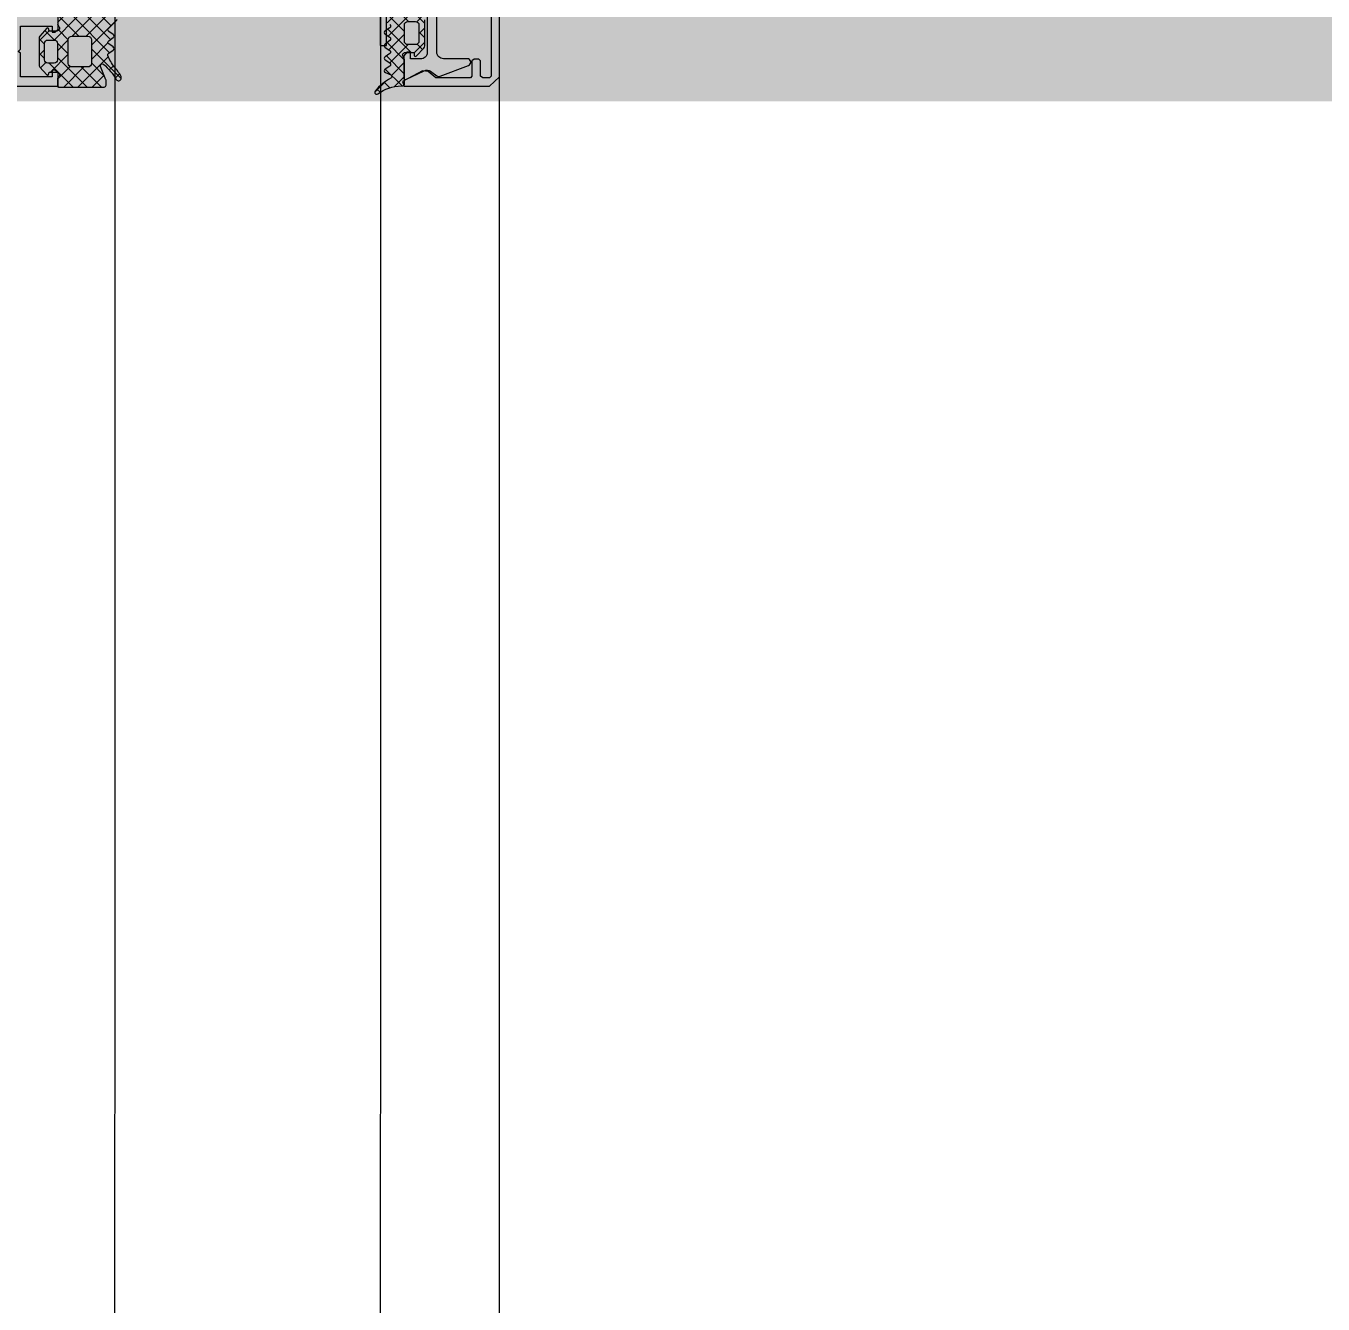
# Model space of a CAD drawing. Header units: millimetres. Extents: x 0 to 168960, y -92093 to 443706.
# Drawn here: x 31112 to 31317.3, y 113056.6 to 113259 of the extents above; entities that cross this region are included whole.
import ezdxf
from ezdxf.enums import TextEntityAlignment as Align

# ---------------------------------------------------------------- set-up
doc = ezdxf.new("R2018")
doc.units = ezdxf.units.MM
for name, color, linetype, lineweight in [('_0', 7, 'Continuous', 15), ('АР_Названия помещений', 124, 'Continuous', 5), ('АР_Номер помещения', 1, 'Continuous', 25), ('АР_Помещения_площадь', 19, 'Continuous', 9)]:
    doc.layers.add(name, color=color, linetype=linetype, lineweight=lineweight)
doc.styles.add('ISOCPEUR', font='isocpeur.ttf', dxfattribs={"height": 174.9999999999999})
doc.styles.get("Standard").update_dxf_attribs({"font": 'arial.ttf'})

# ---------------------------------------------------------------- blocks, each defined once
blk = doc.blocks.new('*U291')
at = {"color": 8, "style": 'ISOCPEUR', "width": 0.7, "flags": 1}
blk.add_attdef('КАТЕГОРИЯ', (-499.1655280450395, -2092.186355050572), '', height=250, dxfattribs=at)
at = {"layer": 'АР_Номер помещения', "color": 8, "style": 'ISOCPEUR', "width": 0.7}
blk.add_attdef('НОМЕР_ПОМЕЩЕНИЯ', text='', height=300, dxfattribs=at).set_placement((-12939.95741051767, 2669.743314099231), align=Align.MIDDLE_CENTER)
at = {"layer": 'АР_Помещения_площадь', "color": 8, "style": 'ISOCPEUR', "width": 0.7}
blk.add_attdef('ПЛОЩАДЬ_ПОМЕЩЕНИЯ', text='', height=200, dxfattribs=at).set_placement((-4655.071252544483, 1558.158826242214), align=Align.MIDDLE_RIGHT)
at = {"layer": 'АР_Помещения_площадь', "color": 8, "lineweight": 30, "width": 0.7, "flags": 104}
blk.add_attdef('ИМЯ_ПОМЕЩЕНИЯ', text='', height=100, dxfattribs=at).set_placement((157.6277002443094, 1217.141369806137), align=Align.MIDDLE_CENTER)
blk = doc.blocks.new('*U289')
at = {"color": 8, "style": 'ISOCPEUR', "width": 0.7, "flags": 1}
blk.add_attdef('КАТЕГОРИЯ', (-499.1655280450395, -2092.186355050572), '', height=250, dxfattribs=at)
at = {"layer": 'АР_Номер помещения', "color": 8, "style": 'ISOCPEUR', "width": 0.7}
blk.add_attdef('НОМЕР_ПОМЕЩЕНИЯ', text='', height=300, dxfattribs=at).set_placement((-19098.69193011436, 1732.73114889554), align=Align.MIDDLE_CENTER)
at = {"layer": 'АР_Помещения_площадь', "color": 8, "lineweight": 30, "width": 0.7, "flags": 104}
blk.add_attdef('ИМЯ_ПОМЕЩЕНИЯ', text='', height=100, dxfattribs=at).set_placement((157.6277002443094, 1217.141369806137), align=Align.MIDDLE_CENTER)
at = {"layer": 'АР_Помещения_площадь', "color": 8, "style": 'ISOCPEUR', "width": 0.7}
blk.add_attdef('ПЛОЩАДЬ_ПОМЕЩЕНИЯ', text='', height=200, dxfattribs=at).set_placement((-16823.80577213826, 938.1588262422138), align=Align.MIDDLE_RIGHT)
blk = doc.blocks.new('*U418')
h = blk.add_hatch()
h.set_pattern_fill('ANSI37', color=8, scale=0.5)
h.set_pattern_definition([(45, (-321901.7383585442, 48226.32356034344), (-1.122532015133644, 1.122532015133644), []), (135, (-321901.7383585442, 48226.32356034344), (-1.122532015133644, -1.122532015133644), [])])
edge = h.paths.add_edge_path()
edge.add_line((400.2724346639778, -99.84644754063936), (399.3096068583735, -99.84644754063936))
edge.add_arc((399.3095575520288, -100.2730545070365), 0.4266069692464647, 89.99337787315423, 141.5327947363575)
edge.add_arc((398.641482379831, -99.74215345992505), 0.4267278803357085, 179.9968157564979, 321.52079853820345, ccw=False)
edge.add_line((398.2147545001543, -99.74212974429554), (398.2147545001543, -98.64481071631906))
edge.add_arc((398.3975862111238, -98.64475262813046), 0.1828317201972519, 89.9817963424789, 180.0182036689174, ccw=False)
edge.add_line((398.3976442992761, -98.46192091716091), (398.5195617455364, -98.46192091716091))
edge.add_arc((398.5195635273349, -98.27903148222804), 0.1828894349415545, 269.999441796433, 405.0108099441806)
edge.add_line((398.6488614855524, -98.1496847257398), (397.4296250114757, -97.05242771070641))
edge.add_arc((397.0519772186115, -97.56513761588094), 0.6367804192335655, 53.62567727297026, 90.9577144007176)
edge.add_line((397.0413337578838, -96.92844615287629), (392.8960165641228, -96.92844615287629))
edge.add_arc((392.8853731033951, -97.56513761588094), 0.6367804192335584, 89.04228559928238, 126.3743227270298)
edge.add_line((392.5077253105309, -97.05242771070641), (391.2884888364541, -98.1496847257398))
edge.add_arc((391.4177867946716, -98.27903148222804), 0.182889434941537, 134.9891900558194, 270.0005582218024)
edge.add_line((391.4177885765283, -98.46192091716091), (391.5397060226722, -98.46192091716091))
edge.add_arc((391.5397641108219, -98.644752628133), 0.1828317201997975, -0.018203668120008842, 90.01820365671921, ccw=False)
edge.add_line((391.722595821794, -98.64481071631906), (391.722595821794, -99.74212974429554))
edge.add_arc((391.2958679421193, -99.7421534599233), 0.4267278803337334, -141.520798538946, 0.003184243267412512, ccw=False)
edge.add_arc((390.6277927699391, -100.273054507008), 0.4266069692179774, 38.46720526304658, 90.00662212947245)
edge.add_line((390.6277434635748, -99.84644754063936), (389.5304864485123, -99.84644754063936))
edge.add_arc((389.5304283603044, -100.0292792516115), 0.182831720199816, 89.98179632503967, 180.0182036681199)
edge.add_line((389.3475966493323, -100.0293373397975), (389.3475966493323, -107.2227147123443))
edge.add_arc((389.6527777872431, -107.2395373358896), 0.305644446374264, 176.8448546711904, 269.9211253471018)
edge.add_line((389.6523570303879, -107.5451814926522), (390.3838617070768, -107.5451814926522))
edge.add_arc((390.383977749413, -107.2411984444053), 0.3039830703958481, 269.978127938955, 295.0451976640356)
edge.add_line((390.5126638356204, -107.5165992401629), (392.5853844454585, -106.6631151044161))
edge.add_arc((392.7142533096123, -106.9392960775972), 0.3047673113960507, -39.63000214988011, 115.01423755027, ccw=False)
edge.add_arc((385.4062379700657, -100.6399477080965), 9.952967568172939, 301.1871696064091, 319.27400317220986, ccw=False)
edge.add_arc((390.7072143791193, -109.5268345645863), 0.4002801790656331, 111.5421237797852, 188.4578762277704)
edge.add_arc((390.8632040277448, -109.3442628189211), 0.6024183835417811, 203.6278434001354, 297.8806416241385)
edge.add_arc((385.4171588582325, -100.4637240145162), 11.01872594920454, 301.3201823273193, 310.1217782709637)
edge.add_arc((396.4209850244248, -113.5664117225139), 6.091684827123468, 109.99174120322809, 129.8472067046494, ccw=False)
edge.add_arc((394.4467324053554, -108.126635651237), 0.3047655738155319, 34.33696107680669, 110.83555565203591, ccw=False)
edge.add_line((394.6983878833897, -107.9547299347572), (395.186057667849, -108.6862966243892))
edge.add_arc((395.4377119708414, -108.5143533771583), 0.3047857747384424, 214.3429114746995, 325.6570885253005)
edge.add_line((395.6893662738338, -108.6862966243892), (396.1770360582931, -107.9547299347572))
edge.add_arc((396.4286903612855, -108.1266731819954), 0.3047857747425471, 34.34291147582883, 145.6570885241712, ccw=False)
edge.add_line((396.6803446642779, -107.9547299347572), (397.1680764617239, -108.6862966243892))
edge.add_arc((397.4197307647113, -108.5143533771364), 0.3047857747466732, 214.342911478612, 325.6570885246957)
edge.add_line((397.6713850677087, -108.6862966243747), (398.159054852168, -107.9547299347427))
edge.add_arc((398.410736772606, -108.126716658428), 0.3048331054845511, 45.00817742601021, 145.6532697416113, ccw=False)
edge.add_line((398.626255562548, -107.9111363407241), (399.9348546124137, -109.242662259206))
edge.add_arc((400.1503835785538, -109.0271039407641), 0.304824742917812, 225.0039012122839, 359.97312659816)
edge.add_line((400.4552082879426, -109.0272469125078), (400.4552082879426, -100.0293373397975))
edge.add_arc((400.2723765769707, -100.0292792516116), 0.1828317201996384, 359.9817963319379, 449.9817967013159)
edge = h.paths.add_edge_path(flags=16)
edge.add_line((393.6718762073041, -97.78186827568004), (396.2466134201576, -97.78186827568004))
edge.add_arc((396.2466134201576, -98.32336567064647), 0.5414973949664272, 0, 90, ccw=False)
edge.add_line((396.788110815124, -98.32336567064647), (396.788110815124, -99.31309149055176))
edge.add_arc((396.2466134201576, -99.31309149055176), 0.5414973949664272, -90, 0, ccw=False)
edge.add_line((396.2466134201576, -99.85458888551818), (393.6718762073041, -99.85458888551818))
edge.add_arc((393.6718762073041, -99.31309149055176), 0.5414973949664272, 180, 270, ccw=False)
edge.add_line((393.1303788123377, -99.31309149055176), (393.1303788123377, -98.32336567064647))
edge.add_arc((393.6718762073041, -98.32336567064647), 0.5414973949664272, 90, 180, ccw=False)
edge = h.paths.add_edge_path(flags=16)
edge.add_line((393.0717616207156, -101.5614951440688), (396.8467280066878, -101.5614951440688))
edge.add_arc((396.8467280066878, -102.1029925390352), 0.5414973949664272, 0, 90, ccw=False)
edge.add_line((397.3882254016543, -102.1029925390352), (397.3882254016543, -104.6777071713763))
edge.add_arc((396.8467280066878, -104.6777071713763), 0.5414973949664272, -90, 0, ccw=False)
edge.add_line((396.8467280066878, -105.2192045663427), (393.0717616207156, -105.2192045663427))
edge.add_arc((393.0717616207156, -104.6777071713763), 0.5414973949664272, 180, 270, ccw=False)
edge.add_line((392.5302642257492, -104.6777071713763), (392.5302642257492, -102.1029925390352))
edge.add_arc((393.0717616207156, -102.1029925390352), 0.5414973949664272, 90, 180, ccw=False)
h = blk.add_hatch()
h.set_pattern_fill('ANSI37', color=8, scale=0.5)
h.set_pattern_definition([(45, (-321901.7383585442, 48225.68129990094), (-1.122532015133644, 1.122532015133644), []), (135, (-321901.7383585442, 48225.68129990094), (-1.122532015133644, -1.122532015133644), [])])
edge = h.paths.add_edge_path()
edge.add_line((389.5154228987129, -154.2474667584739), (389.5154228987129, -154.3695574329907))
edge.add_arc((383.4806517316109, -154.2474667584739), 6.03477116777137, 0, 37.47615232151877)
edge.add_arc((388.5117867461121, -150.390267045204), 0.3048115604497932, 51.1811218119568, 217.4761523215194)
edge.add_arc((383.6970818432918, -156.3745135141514), 7.985474883734515, 28.02003636439653, 51.18112181196407)
edge.add_arc((391.0156002045268, -152.4799048259046), 0.304801821276656, 208.0200363643964, 334.4385699455611)
edge.add_line((391.6563213343233, -151.7579671481879), (391.2905689959479, -152.6114202774595))
edge.add_arc((391.9312792365116, -151.8894556725109), 0.3047803799531579, 34.33925897744056, 154.4422532804839)
edge.add_line((392.6555389873855, -152.4490688392401), (392.1829400455098, -151.7175315112687))
edge.add_arc((392.9071898320298, -152.2771227139195), 0.3047845429527939, 214.3437249690134, 325.6562750307555)
edge.add_line((393.646510461126, -151.7175331560837), (393.1588406766735, -152.4490688392411))
edge.add_arc((393.8981613058203, -151.8894792813819), 0.3047845429818857, 34.34372497474396, 145.656275039803)
edge.add_line((394.6374819349338, -152.4490688391921), (394.1498121504716, -151.7175331560198))
edge.add_arc((394.8891327795708, -152.2771227138722), 0.3047845429466368, 214.3437249696221, 325.6562750337329)
edge.add_line((395.6285154216074, -151.7175331560078), (395.1407836242184, -152.4490688391773))
edge.add_arc((395.8801662662489, -151.8894792813329), 0.304784542952794, 34.34372496947568, 145.6562750299673)
edge.add_line((396.7414043414354, -152.4490688391764), (396.1318171108916, -151.7175331560103))
edge.add_arc((396.9930551860733, -152.2771227138577), 0.3047845429466368, 214.3437249693865, 325.6562750345363)
edge.add_line((397.7323758151805, -151.7175331559959), (397.2447060307242, -152.4490688391593))
edge.add_arc((397.9840266598202, -151.8894792813111), 0.3047845429466369, 34.34372496731495, 145.6562750314016)
edge.add_line((398.7234093018541, -152.4490688391719), (398.2356775044644, -151.7175331560015))
edge.add_arc((398.9750601464956, -152.2771227138468), 0.304784542952794, 214.3437249700327, 325.6562750307555)
edge.add_line((399.7143807755955, -151.7175331560046), (399.2267109911389, -152.4490688391683))
edge.add_arc((399.9660316202134, -151.8894792813021), 0.3047845429175452, 34.3437249703768, 145.6562750317145)
edge.add_line((400.7053522492823, -152.4490688391611), (400.2176824648244, -151.7175331559955))
edge.add_arc((400.9570030939257, -152.2771227138395), 0.304784542952794, 214.3437249692445, 325.6562750305243)
edge.add_line((401.8183031820998, -151.7175331559958), (401.208653938569, -152.4490688391621))
edge.add_arc((402.0699540267423, -151.8894792813184), 0.304784542952794, 34.34372496924454, 145.6562750305243)
edge.add_line((402.8092746558431, -152.4490688391611), (402.3216048713861, -151.7175331559968))
edge.add_arc((403.0609255004864, -152.2771227138395), 0.304784542952794, 214.3437249692445, 325.6562750307555)
edge.add_line((403.8002461295881, -151.7175331559951), (403.31257634513, -152.4490688391611))
edge.add_arc((407.5518969742305, -204.6285745010466), 53.04387976268197, 85.94423753332752, 94.05576246667246)
edge.add_line((411.7271410471484, -151.8810257267936), (411.3035478188732, -151.7175331559951))
edge.add_arc((411.4758223229172, -152.0528772685155), 0.3044569814295733, 0, 34.36428909615935)
edge.add_line((411.7802792836054, -154.4915091836897), (411.7802792836054, -152.0528772685155))
edge.add_arc((411.4755393349614, -154.4915091836897), 0.3047399585219917, 270, 360)
edge.add_line((402.1589696823656, -154.7962491324973), (411.4755393349607, -154.7962491324973))
edge.add_arc((402.1589696823656, -154.3695473460264), 0.4267017864716978, 218.4735242653069, 270)
edge.add_arc((401.4908307164513, -154.900505177397), 0.4267183308264255, 38.47352426529073, 180)
edge.add_line((401.0641123866852, -156.1197988172129), (401.0641123866852, -154.900505177397))
edge.add_arc((401.2469440976573, -156.1197988172129), 0.1828317201998032, 180, 270)
edge.add_line((401.4908676152307, -156.302630528185), (401.2469440976578, -156.302630528185))
edge.add_arc((401.4908676152307, -156.4854951150067), 0.1828645893715156, 315.0014571292464, 450)
edge.add_line((400.4009833534263, -157.8340509612503), (401.6201756889649, -156.6147966118593))
edge.add_arc((400.0129625236449, -157.4460498670288), 0.5487303657935584, 270, 315.001457129261)
edge.add_line((395.8677380784219, -157.9947802308628), (400.0129625236458, -157.9947802308628))
edge.add_arc((395.8677380784219, -157.4460498670464), 0.5487303657759914, 224.9985428707431, 270)
edge.add_line((394.2605249131528, -156.614796611903), (395.4797172486529, -157.8340509612555))
edge.add_arc((394.389832986887, -156.4854951150504), 0.1828645893715156, 90, 224.9985428707536)
edge.add_line((394.6337565044604, -156.3026305282286), (394.3898329868874, -156.3026305282286))
edge.add_arc((394.6337565044604, -156.1197988172565), 0.1828317201998032, 270, 360)
edge.add_line((394.8165882154325, -154.9005023700151), (394.8165882154325, -156.1197988172565))
edge.add_arc((394.3898983249309, -154.9005023700151), 0.4266898917694475, 0, 70.76670077403062)
edge.add_arc((394.3898260671311, -154.9003968068762), 0.4266140358978636, 70.75286766065491, 141.5305235147835)
edge.add_arc((393.7217312499059, -154.3695510613341), 0.4267017864716978, 270, 321.5305235148016)
edge.add_line((389.9421183081885, -154.796252847805), (393.7217312499055, -154.796252847805))
edge.add_arc((389.9421183081885, -154.3695574329907), 0.4266954176128115, 180, 270)
edge = h.paths.add_edge_path(flags=16)
edge.add_line((399.7236838950965, -155.296147031538), (399.7236838950965, -156.529753500868))
edge.add_arc((399.1821865001301, -156.529753500868), 0.5414973949664272, 270, 360)
edge.add_line((399.1821865001301, -157.0712508958344), (396.6074492872766, -157.0712508958344))
edge.add_arc((396.6074492872766, -156.529753500868), 0.5414973949664272, 180, 270)
edge.add_line((396.0659518923102, -156.529753500868), (396.0659518923102, -155.296147031538))
edge.add_arc((396.6074492872766, -155.296147031538), 0.5414973949664272, 90, 180)
edge.add_line((396.6074492872766, -154.7546496365716), (399.1821865001301, -154.7546496365716))
edge.add_arc((399.1821865001301, -155.296147031538), 0.5414973949664272, 0, 90)
at = {"color": 8}
blk.add_line((62.52506595494924, -169.8402832156444), (390.9452134003703, -169.8403908788799), dxfattribs=at)
at = {"color": 8, "lineweight": 0, "ltscale": 100, "transparency": 33554687}
for points in [[(452.4950017993295, -0.0001076632355535567), (390.457543615911, -0.0001076632355535567), (389.4822040469925, -0.9755092450972144), (389.4822040469925, -99.976506331633), (391.5548626439021, -99.976506331633), (392.0425324283614, -99.48883654717372), (392.0425324283614, -99.00110474977134), (390.9452134003703, -99.00110474977134), (390.9452134003703, -94.0023034202344), (394.7248402688027, -94.0023034202344), (394.9686751610324, -93.63655108188993), (395.3344274993477, -94.0023034202344), (398.9921369216362, -94.0023034202344), (398.9921369216362, -99.00110474977134), (398.0167353397891, -99.00110474977134), (398.0167353397891, -99.48883654717372), (398.5044051242484, -99.976506331633), (400.4552082879426, -99.976506331633)], [(389.3475966493323, -100.0293373397975), (389.3475966493323, -100.0293373397975)], [(395.9440767428795, -150.9424115691976), (395.9440767428795, -151.9178131510592)], [(451.885352555856, -168.4992369585847), (391.0671928594428, -168.4992369585847), (390.8232959542846, -168.255402066355), (390.8232959542846, -167.1581140448428), (391.0671928594428, -166.7923307000341), (393.5056037946678, -166.7923307000341), (393.7494386868974, -166.5484958078044), (393.7494386868974, -165.8169601246367), (393.5056037946678, -165.451176779828), (391.0671928594428, -165.451176779828), (390.8232959542846, -165.2073418875983), (390.8232959542846, -159.7208397671233), (391.7986975361317, -158.501603293032), (391.9206149822757, -157.6481501637639), (390.2137087236814, -154.4781725388924), (389.4822040469925, -154.7220074311221), (389.4822040469925, -168.255402066355), (390.9452134003703, -169.8403908787908), (452.0072700019417, -169.8403908787908)]]:
    blk.add_lwpolyline(points, dxfattribs=at)
for points in [[(399.3096068583735, -99.84644754063936, 0.2287523810762611), (398.9755395074216, -100.0076765650623, -0.7101639231358212), (398.2147545001543, -99.74212974429554), (398.2147545001543, -98.64481071631906, -0.4143996870914876), (398.3976442992761, -98.46192091716091), (398.5195617455364, -98.46192091716091, 0.6682503890445888), (398.6488614855524, -98.1496847257398), (397.4296250114757, -97.05242771070641, 0.1643479059441302), (397.0413337578838, -96.92844615287629), (392.8960165641228, -96.92844615287629, 0.1643479059441302), (392.5077253105309, -97.05242771070641), (391.2884888364541, -98.1496847257398, 0.6682503891596868), (391.4177885765283, -98.46192091716091), (391.5397060226722, -98.46192091716091, -0.4143996870833266), (391.722595821794, -98.64481071631906), (391.722595821794, -99.74212974429554, -0.7101639231391418), (390.9618108145268, -100.007676565055, 0.2287523810910513), (390.6277434635748, -99.84644754063936), (389.5304864485123, -99.84644754063936, 0.4143996871765861), (389.3475966493323, -100.0293373397975), (389.3475966493323, -107.2227147123443, 0.4300281847644905), (389.6523570303879, -107.5451814926522), (390.3838617070768, -107.5451814926522, 0.1098139781175365), (390.5126638356204, -107.5165992401629), (392.5853844454585, -106.6631151044161, -0.8000358277039689), (392.9489788020918, -107.1336850106048, -0.07908294790216032), (390.5602374337803, -109.1545148104882, 0.3488032577412263), (390.3112875410778, -109.5857086732534, 0.4361245879823007), (391.1449136545024, -109.8767546921184, 0.03842309887939363), (392.5177837779237, -108.8894849471284, -0.08685322061285544), (394.3383312489212, -107.8418001824715, -0.3467629046601076), (394.6983878833897, -107.9547299347572), (395.186057667849, -108.6862966243892, 0.5278770357902526), (395.6893662738338, -108.6862966243892), (396.1770360582931, -107.9547299347572, -0.5278770357776507), (396.6803446642779, -107.9547299347572), (397.1680764617239, -108.6862966243892, 0.5278770357650493), (397.6713850677087, -108.6862966243747), (398.159054852168, -107.9547299347427, -0.4697389635461835), (398.626255562548, -107.9111363407241), (399.9348546124137, -109.242662259206, 0.667984424932516)], [(399.226710991138, -152.4490688391701, -0.527867958552825), (398.7234093018532, -152.4490688391701), (398.2356775044653, -151.7175331560023, 0.5278679585717272), (397.7323758151805, -151.7175331559951), (397.2447060307212, -152.4490688391628, -0.5278679585717273), (396.7414043414364, -152.4490688391774), (396.1318171108913, -151.7175331560096, 0.5278679585528249), (395.6285154216065, -151.7175331560096), (395.1407836242187, -152.4490688391774, -0.5278679585717273), (394.6374819349338, -152.4490688391919), (394.1498121504745, -151.7175331560242, 0.5278679585717272), (393.6465104611315, -151.7175331560751), (393.1588406766722, -152.4490688392428, -0.5278679585528251), (392.6555389873873, -152.4490688392428), (392.1829400455071, -151.7175315112648, 0.5779496213016146), (391.6563213343223, -151.7579671481902), (391.2905689959488, -152.6114202774583, -0.615333828900983), (390.7465186480157, -152.6230804739711, 0.1014034095220688), (388.7028815426937, -150.1527952235004, 0.8870851218243345), (388.2698961559989, -150.5757367996079, -0.1649969122064492), (389.5154228987129, -154.2475566542447), (389.5154228987129, -154.3694741003595, 0.4143043114941015), (389.9421671772915, -154.796252847805), (393.7217320327371, -154.796252847805, 0.2286961432583318), (394.0557979551567, -154.6350201763374, -0.3190489133936659), (394.5304565655723, -154.497628140601, -0.3190018552396916), (394.8165882154325, -154.900535261458), (394.8165882154325, -156.1197407290705, -0.4143996870833266), (394.6336984163107, -156.3026305282286), (394.3898635240811, -156.3026305282286, 0.6683385997492722), (394.260563801702, -156.6148355024301), (395.4797382628502, -157.8340719765214, 0.1988829373258806), (395.8676917041493, -157.9947802308628), (400.0130088979103, -157.9947802308628, 0.1988829373551211)], [(401.5393578189149, -158.3698527385162), (394.8336502307983, -158.3698527385162, -0.4143260923197838), (393.7972050621946, -157.3334420389905), (393.7972050621946, -155.7484532265547), (394.8945240901857, -155.7484532265547), (394.8945240901857, -155.1388659959806), (394.2849368596407, -154.6511652050571), (390.8710623295818, -154.6511652050571, 0.5512236456822476), (390.5958445580517, -155.0869287832496), (391.9369984782724, -157.8911230633124, -0.2673491356416615), (391.8561320491907, -158.9222815028655), (391.1246273725018, -159.8976520782484, 0.2496293600316565), (391.0671928594428, -160.4100355004224), (392.7740991179788, -164.9211670455001, 0.8270430078467679), (393.8327528515555, -164.7188458483173), (393.8327528515555, -160.9392499864074, -0.4143260923197836), (394.8691980201592, -159.9028392868817), (402.3064722978933, -159.9028392868817, 0.4143260923033303)]]:
    blk.add_lwpolyline(points, format="xyb", dxfattribs=at)
at = {"color": 8}
for points in [[(393.6718762073041, -97.78186827568004), (396.2466134201576, -97.78186827568004, -0.414213562373095), (396.788110815124, -98.32336567064647), (396.788110815124, -99.31309149055176, -0.414213562373095), (396.2466134201576, -99.85458888551818), (393.6718762073041, -99.85458888551818, -0.414213562373095), (393.1303788123377, -99.31309149055176), (393.1303788123377, -98.32336567064647, -0.414213562373095)], [(393.0717616207156, -101.5614951440688), (396.8467280066878, -101.5614951440688, -0.414213562373095), (397.3882254016543, -102.1029925390352), (397.3882254016543, -104.6777071713763, -0.414213562373095), (396.8467280066878, -105.2192045663427), (393.0717616207156, -105.2192045663427, -0.414213562373095), (392.5302642257492, -104.6777071713763), (392.5302642257492, -102.1029925390352, -0.414213562373095)], [(396.6074492872766, -154.7546496365716), (399.1821865001301, -154.7546496365716, -0.414213562373095), (399.7236838950965, -155.296147031538), (399.7236838950965, -156.529753500868, -0.414213562373095), (399.1821865001301, -157.0712508958344), (396.6074492872766, -157.0712508958344, -0.414213562373095), (396.0659518923102, -156.529753500868), (396.0659518923102, -155.296147031538, -0.414213562373095)]]:
    blk.add_lwpolyline(points, format="xyb", close=True, dxfattribs=at)
for points in [[(51.06439192953985, -150.9423039060657), (51.06439192953985, -108.9423039060657), (402.5278668848522, -108.970205314928), (402.5278668848522, -150.970205314928)], [(395.9440767428795, -151.9178131510592), (447.0084686724193, -151.9178131510592), (447.0084686724193, -150.9424115691976), (395.9440767428795, -150.9424115691976)]]:
    blk.add_lwpolyline(points, close=True, dxfattribs=at)
at = {"color": 8, "lineweight": 0, "ltscale": 100, "transparency": 33554687}
blk.add_arc((389.6523570303879, -107.2404211060015), 0.304760386648688, 179.9890271280254, 270.0107304840479, dxfattribs=at)
blk = doc.blocks.new('*U276')
at = {"color": 8, "style": 'ISOCPEUR', "width": 0.7, "flags": 1}
blk.add_attdef('КАТЕГОРИЯ', (-499.1655280450395, -2092.186355050572), '', height=250, dxfattribs=at)
at = {"layer": 'АР_Номер помещения', "color": 8, "style": 'ISOCPEUR', "width": 0.7}
blk.add_attdef('НОМЕР_ПОМЕЩЕНИЯ', text='', height=300, dxfattribs=at).set_placement((-21636.16168307585, 2825.279725152441), align=Align.MIDDLE_CENTER)
at = {"layer": 'АР_Помещения_площадь', "color": 8, "style": 'ISOCPEUR', "width": 0.7}
blk.add_attdef('ПЛОЩАДЬ_ПОМЕЩЕНИЯ', text='', height=200, dxfattribs=at).set_placement((-21058.55329379328, 2318.693111775092), align=Align.MIDDLE_RIGHT)
at = {"layer": 'АР_Помещения_площадь', "color": 8, "lineweight": 30, "width": 0.7, "flags": 104}
blk.add_attdef('ИМЯ_ПОМЕЩЕНИЯ', text='', height=100, dxfattribs=at).set_placement((157.6277002443094, 1217.141369806137), align=Align.MIDDLE_CENTER)
blk = doc.blocks.new('*U277')
at = {"color": 8, "style": 'ISOCPEUR', "width": 0.7, "flags": 1}
blk.add_attdef('КАТЕГОРИЯ', (-499.1655280450395, -2092.186355050572), '', height=250, dxfattribs=at)
at = {"layer": 'АР_Номер помещения', "color": 8, "style": 'ISOCPEUR', "width": 0.7}
blk.add_attdef('НОМЕР_ПОМЕЩЕНИЯ', text='', height=300, dxfattribs=at).set_placement((-20320.12061826884, 1345.895347287742), align=Align.MIDDLE_CENTER)
at = {"layer": 'АР_Помещения_площадь', "color": 8, "style": 'ISOCPEUR', "width": 0.7}
blk.add_attdef('ПЛОЩАДЬ_ПОМЕЩЕНИЯ', text='', height=200, dxfattribs=at).set_placement((-20175.50514373665, 5217.060072701321), align=Align.MIDDLE_RIGHT)
at = {"layer": 'АР_Помещения_площадь', "color": 8, "lineweight": 30, "width": 0.7, "flags": 104}
blk.add_attdef('ИМЯ_ПОМЕЩЕНИЯ', text='', height=100, dxfattribs=at).set_placement((157.6277002443094, 1217.141369806137), align=Align.MIDDLE_CENTER)
blk = doc.blocks.new('*U278')
at = {"color": 8, "style": 'ISOCPEUR', "width": 0.7, "flags": 1}
blk.add_attdef('КАТЕГОРИЯ', (-499.1655280450395, -2092.186355050572), '', height=250, dxfattribs=at)
at = {"layer": 'АР_Номер помещения', "color": 8, "style": 'ISOCPEUR', "width": 0.7}
blk.add_attdef('НОМЕР_ПОМЕЩЕНИЯ', text='', height=300, dxfattribs=at).set_placement((-20312.9678235531, 7008.414105824379), align=Align.MIDDLE_CENTER)
at = {"layer": 'АР_Помещения_площадь', "color": 8, "style": 'ISOCPEUR', "width": 0.7}
blk.add_attdef('ПЛОЩАДЬ_ПОМЕЩЕНИЯ', text='', height=200, dxfattribs=at).set_placement((-21305.28123428075, 8021.418026879312), align=Align.MIDDLE_RIGHT)
at = {"layer": 'АР_Помещения_площадь', "color": 8, "lineweight": 30, "width": 0.7, "flags": 104}
blk.add_attdef('ИМЯ_ПОМЕЩЕНИЯ', text='', height=100, dxfattribs=at).set_placement((157.6277002443094, 1217.141369806137), align=Align.MIDDLE_CENTER)
blk = doc.blocks.new('*U376')
at = {"color": 8, "style": 'ISOCPEUR', "width": 0.7, "flags": 1}
blk.add_attdef('КАТЕГОРИЯ', (-499.1655280450395, -2092.186355050572), '', height=250, dxfattribs=at)
at = {"layer": 'АР_Номер помещения', "color": 8, "style": 'ISOCPEUR', "width": 0.7}
blk.add_attdef('НОМЕР_ПОМЕЩЕНИЯ', text='', height=300, dxfattribs=at).set_placement((-26406.12455181633, 7422.624022605474), align=Align.MIDDLE_CENTER)
at = {"layer": 'АР_Помещения_площадь', "color": 8, "style": 'ISOCPEUR', "width": 0.7}
blk.add_attdef('ПЛОЩАДЬ_ПОМЕЩЕНИЯ', text='', height=200, dxfattribs=at).set_placement((-26002.62803419863, 8281.832352859767), align=Align.MIDDLE_RIGHT)
at = {"layer": 'АР_Помещения_площадь', "color": 8, "lineweight": 30, "width": 0.7, "flags": 104}
blk.add_attdef('ИМЯ_ПОМЕЩЕНИЯ', text='', height=100, dxfattribs=at).set_placement((157.6277002443094, 1217.141369806137), align=Align.MIDDLE_CENTER)

msp = doc.modelspace()

# ---------------------------------------------------------------- linework, layer by layer
at = {"layer": '_0'}
msp.add_lwpolyline([(31186.9939265675, 110706.4342666488), (31186.9939265675, 113313.43411659), (37946.28080220695, 113313.4341165898), (37946.28080220695, 119721.7932528815), (40446.28079115084, 119721.7932136604), (40446.28080220587, 113313.4341165897), (50187.80393453123, 113311.5117804693), (50187.80393453123, 114231.5117804693), (51887.80393453123, 114231.5117804693), (51887.80393453123, 113311.5117804693), (55701.95219294661, 113313.4341122268), (55701.95508904163, 113408.7604547823), (66601.27649337269, 113408.760454782), (66601.28080220701, 110803.43411659), (55801.28080220692, 110803.43411659), (55801.28080220692, 110706.434266649), (41798.36757048743, 110706.434266649), (41798.36757048743, 104411.8210675776), (36393.99881306489, 104413.43411659), (36394.01965157217, 107535.821502818), (31550.3119556557, 107531.0150323674), (31549.49850306805, 110706.4342666488)], close=True, dxfattribs=at)

# ---------------------------------------------------------------- block references
ref = msp.add_blockref('*U376', (50201.22376377178, 200400.5199527428), dxfattribs=at)
lines = msp.add_mtext('\\W0.8000;Кабинет иностранного языка с возможностью\\P деления трансформируемой перегородкой на два\\P помещения (начальная школа)', dxfattribs={"layer": 'АР_Названия помещений', "color": 8, "insert": (27156.09383317549, 205742.2863080227), "char_height": 12899.00702618014, "width": 1974.984250996051, "attachment_point": 1})
ref.add_attrib('ИМЯ_ПОМЕЩЕНИЯ', '', (27156.09383317549, 205742.2863080227), dxfattribs={"flags": 104}).embed_mtext(lines)
ref = msp.add_blockref('*U291', (40137.89236355585, 140089.4304494441), dxfattribs=at)
lines = msp.add_mtext('\\W0.8000;Информационный\\Pбиблиотечный центр с зонами для индивидуальных и\\Pгрупповых занятий, медиатеки, центра детских\\Pинициатив', dxfattribs={"layer": 'АР_Названия помещений', "color": 8, "insert": (27266.33900274482, 142924.7961707361), "char_height": 10235.71028018919, "width": 1779.628549205147, "attachment_point": 1})
ref.add_attrib('ИМЯ_ПОМЕЩЕНИЯ', '', (27266.33900274482, 142924.7961707361), dxfattribs={"flags": 104}).embed_mtext(lines)
ref = msp.add_blockref('*U289', (34536.62688314961, 140089.4304494441), dxfattribs=at)
lines = msp.add_mtext('\\W0.8000;Информационный\\Pбиблиотечный центр (хранение (закрытый фонд) и выдачи книг)', dxfattribs={"layer": 'АР_Названия помещений', "color": 8, "insert": (15339.17925367202, 142409.8328182567), "char_height": 5167.036370178117, "width": 1779.628549205147, "attachment_point": 1})
ref.add_attrib('ИМЯ_ПОМЕЩЕНИЯ', '', (15339.17925367202, 142409.8328182567), dxfattribs={"flags": 104}).embed_mtext(lines)
ref = msp.add_blockref('*U278', (47730.90277659125, 112312.6696398946), dxfattribs=at)
lines = msp.add_mtext('\\W0.8000;Лестничная клетка', dxfattribs={"layer": 'АР_Названия помещений', "color": 8, "insert": (26771.52226411243, 115384.8971264781), "char_height": 1807.932503779579, "width": 1779.628549205147, "attachment_point": 1})
ref.add_attrib('ИМЯ_ПОМЕЩЕНИЯ', '', (26771.52226411243, 115384.8971264781), dxfattribs={"flags": 104}).embed_mtext(lines)
ref = msp.add_blockref('*U277', (44912.19547353854, 114166.7183374479), dxfattribs=at)
lines = msp.add_mtext('\\W0.8000;Санузлы для девочек', dxfattribs={"layer": 'АР_Названия помещений', "color": 8, "insert": (24222.85548384412, 117160.8270977205), "char_height": 1807.932503779579, "width": 1779.628549205147, "attachment_point": 1})
ref.add_attrib('ИМЯ_ПОМЕЩЕНИЯ', '', (24222.85548384412, 117160.8270977205), dxfattribs={"flags": 104}).embed_mtext(lines)
ref = msp.add_blockref('*U276', (43518.81900071073, 111412.6696398946), dxfattribs=at)
lines = msp.add_mtext('\\W0.8000;Санузел персонала', dxfattribs={"layer": 'АР_Названия помещений', "color": 8, "insert": (22488.6788550021, 115056.5538378563), "char_height": 1807.932503779579, "width": 1779.628549205147, "attachment_point": 1})
ref.add_attrib('ИМЯ_ПОМЕЩЕНИЯ', '', (22488.6788550021, 115056.5538378563), dxfattribs={"flags": 104}).embed_mtext(lines)
at = {"layer": '_0', "lineweight": 0, "rotation": 90}
msp.add_blockref('*U418', (31017.15372533695, 112859.9637752217), dxfattribs=at)

doc.saveas('drawing.dxf')
